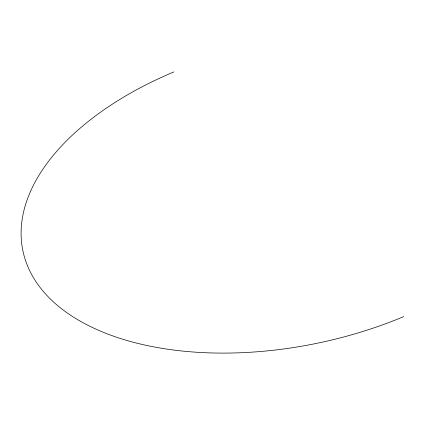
<?xml version="1.0" encoding="UTF-8"?>
<svg xmlns="http://www.w3.org/2000/svg" width="425" height="425" viewBox="0 0 425 425"><rect width="100%" height="100%" fill="white"/><g stroke="black" fill="none" stroke-linecap="round" stroke-linejoin="round"><path stroke-width="0.64" d="M403.75 316.604A271.878 151.64 -12.1 0 1 47.016 295.561A271.878 151.64 -12.1 0 1 173.915 71.905"/></g></svg>
